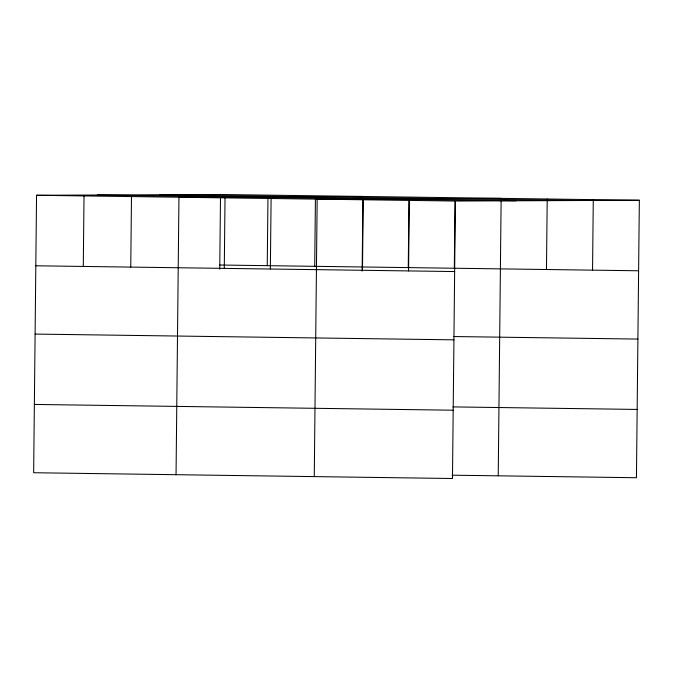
<?xml version="1.0" encoding="UTF-8"?>
<svg xmlns="http://www.w3.org/2000/svg" width="673" height="673" viewBox="0 0 673 673"><rect width="100%" height="100%" fill="white"/><g stroke="black" fill="none" stroke-linecap="round" stroke-linejoin="round"><path stroke-width="1.01" d="M639.35 200.268L220.525 194.489L36.552 195.271L33.65 472.732L452.475 478.511L455.385 201.042L639.35 200.268L636.448 477.729L452.163 475.188M83.284 266.441L84.024 195.927M130.755 267.097L131.487 196.583M176.048 474.692L178.959 197.231L362.924 196.457M219.743 269.15L220.492 197.601M224.286 268.384L225.026 197.87M267.248 265.658L267.955 198.257M270.361 269.015L271.101 198.501M314.72 266.315L315.427 198.914M314.266 476.602L317.168 199.141L501.141 198.358M362.141 271.11L362.89 199.57M362.503 270.285L363.243 199.772M408.259 267.602L408.965 200.201M408.57 270.925L409.31 200.411M454.325 268.241L455.032 200.84M498.23 475.819L501.116 200.436M546.468 269.511L547.208 198.998M592.543 270.142L593.283 199.629M159.812 194.749L578.637 200.52M97.265 195.01L516.09 200.79M36.552 195.271L455.385 201.042M219.785 265.011L638.61 270.782M35.82 265.785L454.645 271.556M453.61 336.534L637.895 339.074M35.105 334.077L453.93 339.848M452.879 406.896L637.163 409.436M34.365 404.439L453.19 410.21"/></g></svg>
